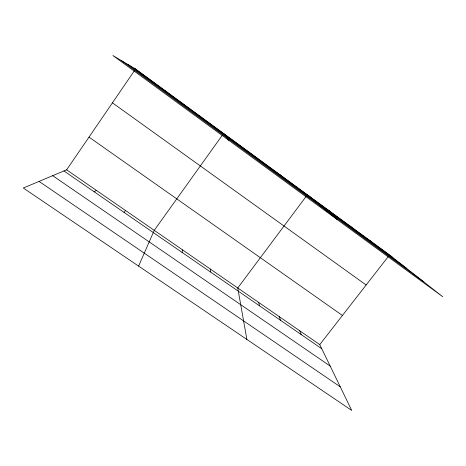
<?xml version="1.0" encoding="UTF-8"?>
<svg xmlns="http://www.w3.org/2000/svg" width="466" height="466" viewBox="0 0 466 466"><rect width="100%" height="100%" fill="white"/><g stroke="black" fill="none" stroke-linecap="round" stroke-linejoin="round"><path stroke-width="0.7" d="M182.095 252.426L182.538 249.863M138.6 266.103L154.258 230.338L222.329 135.216M66.626 169.834L319.758 344.601L351.743 410.464L23.3 188.014L66.626 169.834L134.359 70.785M306.04 196.541L237.753 287.982L246.875 339.44M319.758 344.601L388.213 256.632M124.003 212.368L125.523 210.498M94.225 191.835L96.316 190.332M164.591 90.474L165.389 90.87M39.057 181.402L340.267 386.832M52.687 175.682L330.196 366.095M63.953 170.958L321.773 348.749M89.006 137.109L342.428 315.465M112.44 102.835L366.148 284.988M134.167 68.199L392.844 257.576M128.301 64.71L406.801 268.533M121.177 60.469L423.542 281.674M369.346 240.194L372.328 242.559M348.935 225.247L351.556 227.35M328.268 210.119L330.522 211.948M307.339 194.8L337.605 219.865M279.874 174.686L281.254 175.88M251.955 154.246L252.817 155.061M223.575 133.468L228.888 140.365M299.621 330.697L301.292 334.629M279.245 316.63L280.561 320.328M258.624 302.393L259.574 305.859M210.364 269.074L210.434 271.975M135.559 69.026L112.889 55.536L442.7 296.72L389.518 254.96L135.559 69.026"/></g></svg>
